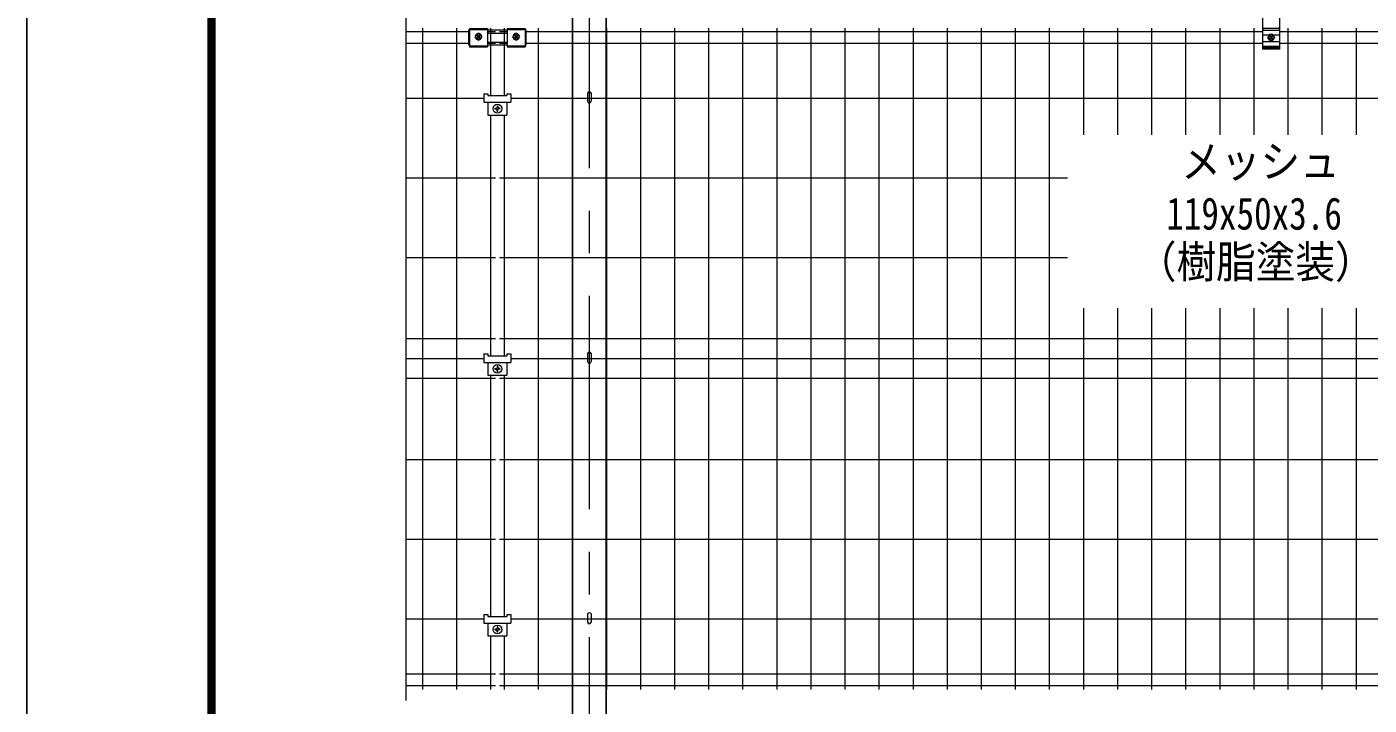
# Model space of a CAD drawing. Units: millimetres, scale not verified. Extents: x -4200 to 4200, y -2970 to 2970.
# Drawn here: x -4200 to -2200, y -1417 to -407 of the extents above; entities that cross this region are included whole.
import ezdxf
from ezdxf.enums import TextEntityAlignment as Align

# ---------------------------------------------------------------- set-up
doc = ezdxf.new("R2010")
doc.units = ezdxf.units.MM
doc.header["$LTSCALE"] = 10
doc.linetypes.add('USER1', pattern=[50.8, 31.75, -6.35, 6.35, -6.35])
for name, color, linetype, lineweight in [('0-1_D-BMK', 2, 'USER1', 13), ('0-2_D-STR-DIM', 7, 'Continuous', 13), ('0-5_D-STR1', 1, 'Continuous', 25), ('0-9_D-STR2', 7, 'Continuous', 13), ('0-A_D-STR3', 3, 'Continuous', 13), ('0-B_D-STR-TXT', 7, 'Continuous', 13), ('0-D_D-TTL', 7, 'Continuous', 25)]:
    doc.layers.add(name, color=color, linetype=linetype, lineweight=lineweight)
doc.styles.add('ＭＳ ゴシック', font='')
doc.styles.get('ＭＳ ゴシック').set_extended_font_data('MS Gothic')

msp = doc.modelspace()

# ---------------------------------------------------------------- linework, layer by layer
at = {"layer": '0-1_D-BMK'}
msp.add_line((-3362, 716.63), (-3362, -1736.82), dxfattribs=at)
at = {"layer": '0-2_D-STR-DIM'}
msp.add_line((-3635.51, 784.12), (-3635.51, -1409.87), dxfattribs=at)
at = {"layer": '0-5_D-STR1'}
msp.add_line((-3387, -1723.44), (-3387, 704.56), dxfattribs=at)
msp.add_lwpolyline([(-3387, -1723.44), (-3337, -1723.44), (-3337, 704.56)], dxfattribs=at)
at = {"layer": '0-9_D-STR2'}
for p, q in [((-3540.49, -413.84), (-3635.51, -413.84)), ((-3610.5, -408.44), (-3610.5, -1393.44)), ((-3559.73, -408.44), (-3559.73, -1393.44)), ((-3502, -413.84), (-3513.49, -413.84)), ((-3508.97, -408.44), (-3508.97, -509.06)), ((-3484.49, -413.84), (-3495.98, -413.84)), ((-3488.94, -408.44), (-3488.94, -509.06)), ((-2358.77, -413.84), (-3457.49, -413.84)), ((-3438.17, -408.44), (-3438.17, -1393.44)), ((-3387.4, -408.44), (-3387.4, -1393.44)), ((-3336.63, -408.44), (-3336.63, -1393.44)), ((-3285.86, -408.44), (-3285.86, -1393.44)), ((-3235.09, -408.44), (-3235.09, -1393.44)), ((-3184.32, -408.44), (-3184.32, -1393.44)), ((-3133.55, -408.44), (-3133.55, -1393.44)), ((-3082.78, -408.44), (-3082.78, -1393.44)), ((-3032.01, -408.44), (-3032.01, -1393.44)), ((-2981.24, -408.44), (-2981.24, -1393.44)), ((-2930.47, -408.44), (-2930.47, -1393.44)), ((-2879.7, -408.44), (-2879.7, -1393.44)), ((-2828.94, -408.44), (-2828.94, -1393.44)), ((-2778.17, -408.44), (-2778.17, -1393.44)), ((-2727.4, -408.44), (-2727.4, -1393.44)), ((-2676.63, -408.44), (-2676.63, -1393.44)), ((-2625.86, -408.44), (-2625.86, -567.65)), ((-2575.09, -408.44), (-2575.09, -567.65)), ((-2524.32, -408.44), (-2524.32, -567.65)), ((-2473.55, -408.44), (-2473.55, -567.65)), ((-2422.78, -408.44), (-2422.78, -567.65)), ((-2372.01, -408.44), (-2372.01, -567.65)), ((-1540.49, -413.84), (-2333.77, -413.84)), ((-2321.24, -408.44), (-2321.24, -567.65)), ((-2270.47, -408.44), (-2270.47, -567.65)), ((-2219.7, -408.44), (-2219.7, -567.65)), ((-3540.49, -431.46), (-3635.51, -431.46)), ((-3502, -431.46), (-3513.49, -431.46)), ((-3484.49, -431.46), (-3495.98, -431.46)), ((-2358.77, -431.46), (-3457.49, -431.46)), ((-1540.49, -431.46), (-2333.77, -431.46)), ((-3518.98, -513.44), (-3635.51, -513.44)), ((-1518.98, -513.44), (-3478.98, -513.44)), ((-3508.97, -537.96), (-3508.97, -896.56)), ((-3488.94, -537.96), (-3488.94, -896.56)), ((-3501.98, -631.94), (-3635.51, -631.94)), ((-2649.54, -631.94), (-3495.98, -631.94)), ((-3501.98, -750.44), (-3635.51, -750.44)), ((-2649.54, -750.44), (-3495.98, -750.44)), ((-2625.86, -825.69), (-2625.86, -1393.44)), ((-2575.09, -825.69), (-2575.09, -1393.44)), ((-2524.32, -825.69), (-2524.32, -1393.44)), ((-2473.55, -825.69), (-2473.55, -1393.44)), ((-2422.78, -825.69), (-2422.78, -1393.44)), ((-2372.01, -825.69), (-2372.01, -1393.44)), ((-2321.24, -825.69), (-2321.24, -1393.44)), ((-2270.47, -825.69), (-2270.47, -1393.44)), ((-2219.7, -825.69), (-2219.7, -1393.44)), ((-3501.98, -871.44), (-3635.51, -871.44)), ((-1501.97, -871.44), (-3495.98, -871.44)), ((-3518.98, -900.94), (-3635.51, -900.94)), ((-1518.98, -900.94), (-3478.98, -900.94)), ((-3501.98, -930.44), (-3635.51, -930.44)), ((-3508.97, -925.46), (-3508.97, -1284.49)), ((-1501.97, -930.44), (-3495.98, -930.44)), ((-3488.94, -925.46), (-3488.94, -1284.49)), ((-3501.98, -1051.44), (-3635.51, -1051.44)), ((-1501.97, -1051.44), (-3495.98, -1051.44)), ((-3501.98, -1169.94), (-3635.51, -1169.94)), ((-1501.97, -1169.94), (-3495.98, -1169.94)), ((-3518.98, -1288.44), (-3635.51, -1288.44)), ((-1518.98, -1288.44), (-3478.98, -1288.44)), ((-3508.97, -1313.39), (-3508.97, -1393.44)), ((-3488.94, -1313.39), (-3488.94, -1393.44)), ((-3501.98, -1370.41), (-3635.51, -1370.41)), ((-1501.97, -1370.41), (-3495.98, -1370.41)), ((-3501.98, -1388.04), (-3635.51, -1388.04)), ((-1501.97, -1388.04), (-3495.98, -1388.04))]:
    msp.add_line(p, q, dxfattribs=at)
at = {"layer": '0-A_D-STR3'}
for p, q in [((-2358.77, -383.27), (-2358.77, -439.69)), ((-2333.77, -383.27), (-2333.77, -439.69)), ((-3541.99, -410.91), (-3541.99, -433.66)), ((-3541.99, -410.91), (-3540.49, -410.91)), ((-3541.99, -415.89), (-3540.49, -415.89)), ((-3540.49, -409.06), (-3540.49, -436.24)), ((-3540.49, -409.06), (-3513.49, -409.06)), ((-3540.49, -410.64), (-3513.49, -410.64)), ((-3529.54, -416.85), (-3532.09, -421.26)), ((-3529.82, -419.14), (-3528.4, -420.56)), ((-3524.44, -416.85), (-3529.54, -416.85)), ((-3529.11, -418.44), (-3527.7, -419.85)), ((-3524.87, -418.44), (-3526.28, -419.85)), ((-3524.16, -419.14), (-3525.58, -420.56)), ((-3524.44, -416.85), (-3521.89, -421.26)), ((-3513.49, -409.06), (-3513.49, -436.24)), ((-3484.49, -411.64), (-3513.49, -411.64)), ((-3513.49, -415.89), (-3484.49, -415.89)), ((-3484.49, -409.06), (-3484.49, -436.24)), ((-3484.49, -409.06), (-3457.49, -409.06)), ((-3484.49, -410.64), (-3457.49, -410.64)), ((-3473.54, -416.85), (-3476.09, -421.26)), ((-3473.82, -419.14), (-3472.4, -420.56)), ((-3468.44, -416.85), (-3473.54, -416.85)), ((-3473.11, -418.44), (-3471.7, -419.85)), ((-3468.87, -418.44), (-3470.28, -419.85)), ((-3468.16, -419.14), (-3469.58, -420.56)), ((-3468.44, -416.85), (-3465.89, -421.26)), ((-3457.49, -409.06), (-3457.49, -436.24)), ((-3457.49, -410.91), (-3455.99, -410.91)), ((-3457.49, -415.89), (-3455.99, -415.89)), ((-3455.99, -433.66), (-3455.99, -410.91)), ((-2333.77, -412), (-2358.83, -412)), ((-2358.77, -418.42), (-2348.87, -418.42)), ((-2335.77, -408.91), (-2356.77, -408.91)), ((-2348.73, -418.17), (-2351.19, -422.43)), ((-2343.81, -418.17), (-2348.73, -418.17)), ((-2348.32, -419.7), (-2346.95, -421.07)), ((-2344.22, -419.7), (-2345.59, -421.07)), ((-2343.81, -418.17), (-2341.35, -422.43)), ((-2343.67, -418.42), (-2333.77, -418.42)), ((-3541.99, -429.41), (-3540.49, -429.41)), ((-3541.99, -433.66), (-3540.49, -433.66)), ((-3540.49, -434.66), (-3513.49, -434.66)), ((-3540.49, -436.24), (-3513.49, -436.24)), ((-3529.54, -425.68), (-3532.09, -421.26)), ((-3529.82, -423.39), (-3528.4, -421.97)), ((-3524.44, -425.68), (-3529.54, -425.68)), ((-3529.11, -424.09), (-3527.7, -422.68)), ((-3524.87, -424.09), (-3526.28, -422.68)), ((-3524.16, -423.39), (-3525.58, -421.97)), ((-3524.44, -425.68), (-3521.89, -421.26)), ((-3513.49, -429.41), (-3484.49, -429.41)), ((-3513.49, -433.66), (-3484.49, -433.66)), ((-3484.49, -434.66), (-3457.49, -434.66)), ((-3484.49, -436.24), (-3457.49, -436.24)), ((-3473.54, -425.68), (-3476.09, -421.26)), ((-3473.82, -423.39), (-3472.4, -421.97)), ((-3468.44, -425.68), (-3473.54, -425.68)), ((-3473.11, -424.09), (-3471.7, -422.68)), ((-3468.87, -424.09), (-3470.28, -422.68)), ((-3468.16, -423.39), (-3469.58, -421.97)), ((-3468.44, -425.68), (-3465.89, -421.26)), ((-3457.49, -429.41), (-3455.99, -429.41)), ((-3457.49, -433.66), (-3455.99, -433.66)), ((-2333.81, -435.72), (-2358.81, -435.72)), ((-2358.77, -428.37), (-2333.77, -428.37)), ((-2333.77, -437.66), (-2358.77, -437.66)), ((-2333.77, -439.69), (-2358.77, -439.69)), ((-2348.73, -426.69), (-2351.19, -422.43)), ((-2349, -420.38), (-2347.64, -421.75)), ((-2349, -424.48), (-2347.64, -423.11)), ((-2343.81, -426.69), (-2348.73, -426.69)), ((-2348.32, -425.16), (-2346.95, -423.8)), ((-2344.22, -425.16), (-2345.59, -423.8)), ((-2343.54, -420.38), (-2344.91, -421.75)), ((-2343.54, -424.48), (-2344.91, -423.11)), ((-2343.81, -426.69), (-2341.35, -422.43)), ((-3518.98, -506.16), (-3518.98, -518.96)), ((-3518.98, -506.16), (-3512.98, -506.16)), ((-3518.98, -518.96), (-3478.98, -518.96)), ((-3512.98, -506.16), (-3512.98, -509.06)), ((-3512.98, -509.06), (-3484.98, -509.06)), ((-3512.98, -518.96), (-3512.98, -537.96)), ((-3484.98, -506.16), (-3484.98, -509.06)), ((-3484.98, -518.96), (-3484.98, -537.96)), ((-3364.62, -505.32), (-3364.62, -517.49)), ((-3359.42, -505.32), (-3359.42, -517.49)), ((-3512.98, -537.96), (-3484.98, -537.96)), ((-3502.45, -527.96), (-3500.45, -527.96)), ((-3502.45, -528.96), (-3500.45, -528.96)), ((-3499.45, -524.96), (-3499.45, -526.96)), ((-3499.45, -531.96), (-3499.45, -529.96)), ((-3498.45, -524.96), (-3498.45, -526.96)), ((-3498.45, -531.96), (-3498.45, -529.96)), ((-3495.45, -527.96), (-3497.45, -527.96)), ((-3495.45, -528.96), (-3497.45, -528.96)), ((-3518.98, -893.66), (-3518.98, -906.46)), ((-3518.98, -893.66), (-3512.98, -893.66)), ((-3487.17, -896.54), (-3487.17, -896.56)), ((-3484.98, -893.66), (-3484.98, -896.56)), ((-3484.98, -893.66), (-3478.98, -893.66)), ((-3478.98, -893.66), (-3478.98, -906.46)), ((-3364.62, -892.82), (-3364.62, -904.99)), ((-3359.42, -892.82), (-3359.42, -904.99)), ((-3518.98, -906.46), (-3478.98, -906.46)), ((-3512.98, -906.46), (-3512.98, -925.46)), ((-3502.45, -915.46), (-3500.45, -915.46)), ((-3502.45, -916.46), (-3500.45, -916.46)), ((-3499.45, -912.46), (-3499.45, -914.46)), ((-3499.45, -919.46), (-3499.45, -917.46)), ((-3498.45, -912.46), (-3498.45, -914.46)), ((-3498.45, -919.46), (-3498.45, -917.46)), ((-3495.45, -915.46), (-3497.45, -915.46)), ((-3495.45, -916.46), (-3497.45, -916.46)), ((-3484.98, -906.46), (-3484.98, -925.46)), ((-3512.98, -925.46), (-3484.98, -925.46)), ((-3518.98, -1281.59), (-3512.98, -1281.59)), ((-3518.98, -1281.59), (-3518.98, -1294.39)), ((-3518.98, -1294.39), (-3478.98, -1294.39)), ((-3512.98, -1281.59), (-3512.98, -1284.49)), ((-3512.98, -1284.49), (-3484.98, -1284.49)), ((-3512.98, -1294.39), (-3512.98, -1313.39)), ((-3484.98, -1281.59), (-3484.98, -1284.49)), ((-3484.98, -1294.39), (-3484.98, -1313.39)), ((-3364.62, -1280.72), (-3364.62, -1292.89)), ((-3359.42, -1280.72), (-3359.42, -1292.89)), ((-3512.98, -1313.39), (-3484.98, -1313.39)), ((-3502.45, -1303.39), (-3500.45, -1303.39)), ((-3502.45, -1304.39), (-3500.45, -1304.39)), ((-3499.45, -1300.39), (-3499.45, -1302.39)), ((-3499.45, -1307.39), (-3499.45, -1305.39)), ((-3498.45, -1300.39), (-3498.45, -1302.39)), ((-3498.45, -1307.39), (-3498.45, -1305.39)), ((-3495.45, -1303.39), (-3497.45, -1303.39)), ((-3495.45, -1304.39), (-3497.45, -1304.39))]:
    msp.add_line(p, q, dxfattribs=at)
for points in [[(-3484.98, -506.16), (-3478.98, -506.16), (-3478.98, -518.96)], [(-3512.98, -893.66), (-3512.98, -896.56), (-3484.98, -896.56)], [(-3484.98, -1281.59), (-3478.98, -1281.59), (-3478.98, -1294.39)]]:
    msp.add_lwpolyline(points, dxfattribs=at)
for centre, radius in [((-3526.99, -421.26), 4.41), ((-3470.99, -421.26), 4.41), ((-2346.27, -422.43), 4.26), ((-3498.95, -528.46), 6.5), ((-3498.95, -915.96), 6.5), ((-3498.95, -1303.89), 6.5)]:
    msp.add_circle(centre, radius, dxfattribs=at)
for centre, radius, start, end in [((-3529.46, -418.79), 0.5, 44.99953, 224.99952), ((-3526.99, -420.01), 3.75, 57.53826, 122.46174), ((-3526.99, -419.14), 1, 225.00001, 314.99999), ((-3524.52, -418.79), 0.5, 315, 135), ((-3473.46, -418.79), 0.5, 44.99953, 224.99952), ((-3470.99, -420.01), 3.75, 57.53826, 122.46174), ((-3470.99, -419.14), 1, 225.00001, 314.99999), ((-3468.52, -418.79), 0.5, 315, 135), ((-2356.77, -406.91), 2, 180, 270), ((-2348.66, -420.04), 0.483, 44.99953, 224.99952), ((-2346.27, -421.23), 3.62, 57.53826, 122.46174), ((-2343.88, -420.04), 0.483, 315, 135), ((-2335.77, -406.91), 2, 270, 0), ((-3529.46, -423.74), 0.5, 135, 314.99998), ((-3526.99, -422.51), 3.75, 237.53826, 302.46174), ((-3529.11, -421.26), 1, 314.99999, 45), ((-3526.99, -423.39), 1, 45, 135), ((-3524.87, -421.26), 1, 135, 225.00001), ((-3524.52, -423.74), 0.5, 225.00001, 44.99999), ((-3473.46, -423.74), 0.5, 135, 314.99998), ((-3470.99, -422.51), 3.75, 237.53826, 302.46174), ((-3473.11, -421.26), 1, 314.99999, 45), ((-3470.99, -423.39), 1, 45, 135), ((-3468.87, -421.26), 1, 135, 225.00001), ((-3468.52, -423.74), 0.5, 225.00001, 44.99999), ((-2348.66, -424.82), 0.483, 135, 314.99998), ((-2346.27, -423.64), 3.62, 237.53826, 302.46174), ((-2348.32, -422.43), 0.965, 314.99999, 45), ((-2346.27, -420.38), 0.965, 225.00001, 314.99999), ((-2346.27, -424.48), 0.965, 45, 135), ((-2344.22, -422.43), 0.965, 135, 225.00001), ((-2343.88, -424.82), 0.483, 225.00001, 44.99999), ((-3362.02, -517.49), 2.6, 180, 0), ((-3502.45, -528.46), 0.5, 90.00001, 270), ((-3500.45, -526.96), 1, 270, 0.00001), ((-3500.45, -529.96), 1, 0, 90), ((-3498.95, -524.96), 0.5, 0, 179.99999), ((-3498.95, -531.96), 0.5, 180.00002, 0.00001), ((-3497.45, -526.96), 1, 180.00001, 270), ((-3497.45, -529.96), 1, 90, 180.00001), ((-3495.45, -528.46), 0.5, 270.00049, 90.00046), ((-3502.45, -915.96), 0.5, 90.00001, 270), ((-3500.45, -914.46), 1, 270, 0.00001), ((-3500.45, -917.46), 1, 0, 90), ((-3498.95, -912.46), 0.5, 0, 179.99999), ((-3498.95, -919.46), 0.5, 180.00002, 0.00001), ((-3497.45, -914.46), 1, 180.00001, 270), ((-3497.45, -917.46), 1, 90, 180.00001), ((-3495.45, -915.96), 0.5, 270.00049, 90.00046), ((-3362.02, -904.99), 2.6, 180, 0), ((-3498.95, -1300.39), 0.5, 0, 179.99999), ((-3362.02, -1292.89), 2.6, 180, 0), ((-3502.45, -1303.89), 0.5, 90.00001, 270), ((-3500.45, -1302.39), 1, 270, 0.00001), ((-3500.45, -1305.39), 1, 0, 90), ((-3498.95, -1307.39), 0.5, 180.00002, 0.00001), ((-3497.45, -1302.39), 1, 180.00001, 270), ((-3497.45, -1305.39), 1, 90, 180.00001), ((-3495.45, -1303.89), 0.5, 270.00049, 90.00046)]:
    msp.add_arc(centre, radius, start, end, dxfattribs=at)
for centre in [(-3362.02, -505.33), (-3362.02, -892.83), (-3362.02, -1280.73)]:
    msp.add_ellipse(centre, major_axis=(-2.6, 0), ratio=0.649974, start_param=3.1415927, end_param=6.2831853, dxfattribs=at)
at = {"layer": '0-D_D-TTL', "color": 2}
msp.add_lwpolyline([(-4200, 2970), (4200, 2970), (4200, -2970), (-4200, -2970)], close=True, dxfattribs=at)
at = {"layer": '0-D_D-TTL'}
for points in [[(-3930, 2750), (3930, 2750), (3930, -2750), (-3930, -2750)], [(-3927.5, 2747.5), (3927.5, 2747.5), (3927.5, -2747.5), (-3927.5, -2747.5)], [(-3925, 2745), (3925, 2745), (3925, -2745), (-3925, -2745)], [(-3922.5, 2742.5), (3922.5, 2742.5), (3922.5, -2742.5), (-3922.5, -2742.5)], [(-3920, 2740), (3920, 2740), (3920, -2740), (-3920, -2740)]]:
    msp.add_lwpolyline(points, close=True, dxfattribs=at)

# ---------------------------------------------------------------- texts
at = {"layer": '0-B_D-STR-TXT', "style": 'ＭＳ ゴシック'}
for s, width, p in [('メッシュ', 0.9, (-2480.03, -645.47)), ('119x50x3.6', 0.8, (-2502.46, -723.05)), ('（樹脂塗装）', 0.9, (-2546.19, -795.03))]:
    msp.add_text(s, height=48.09, dxfattribs=dict(at, width=width)).set_placement(p, align=Align.BOTTOM_LEFT)

doc.saveas('drawing.dxf')
